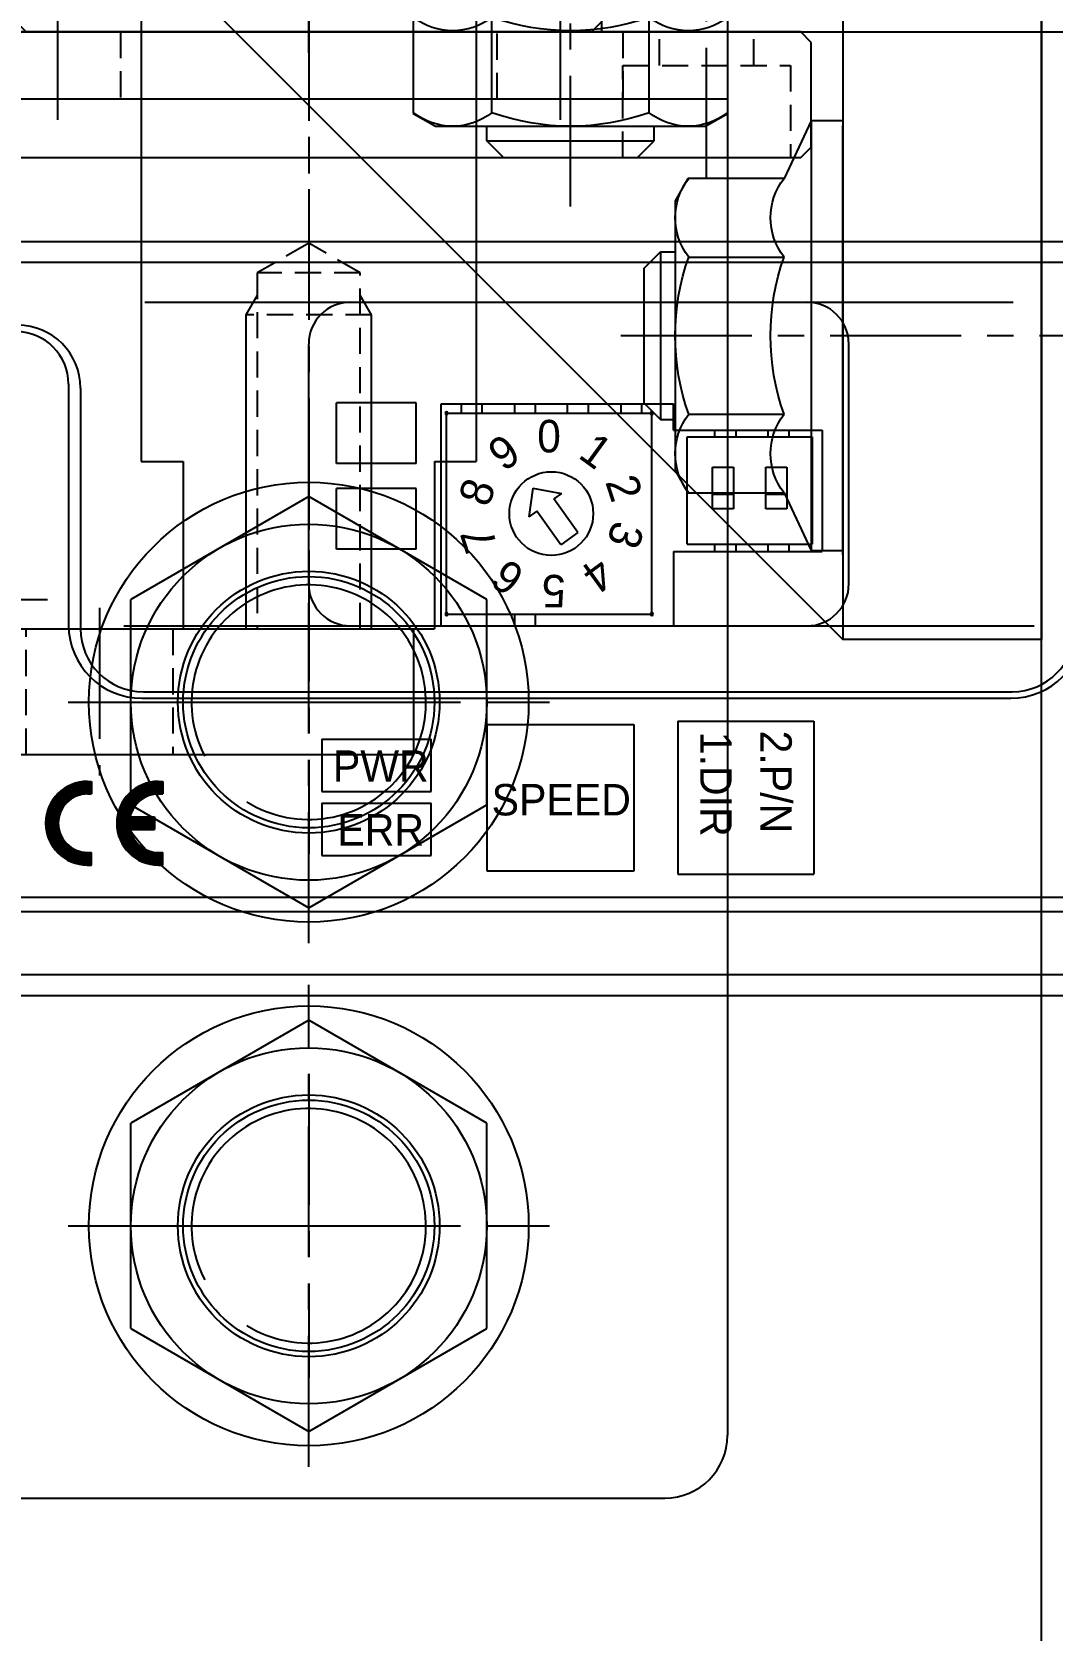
# Model space of a CAD drawing. Header units: inches. Extents: x 0 to 77285, y -118 to 40065.
# Drawn here: x 23801.3 to 23850, y 2454.5 to 2530.8 of the extents above; entities that cross this region are included whole.
import ezdxf
from ezdxf.enums import TextEntityAlignment as Align

# ---------------------------------------------------------------- set-up
doc = ezdxf.new("R2010")
doc.units = ezdxf.units.IN
doc.header["$LTSCALE"] = 5
doc.header["$MEASUREMENT"] = 0
doc.linetypes.add('CENTER', pattern=[2, 1.25, -0.25, 0.25, -0.25])
doc.linetypes.add('HIDDEN', pattern=[0.375, 0.25, -0.125])
for name, color, linetype in [('11', 1, 'CENTER'), ('22', 2, 'HIDDEN'), ('44', 4, 'Continuous'), ('55', 5, 'Continuous'), ('77', 40, 'HIDDEN'), ('99', 181, 'Continuous'), ('BOM-T', 4, 'Continuous'), ('T', 3, 'Continuous'), ('Y', 60, 'Continuous')]:
    doc.layers.add(name, color=color, linetype=linetype)
doc.styles.add('SCI', font='')
doc.styles.get("Standard").update_dxf_attribs({"font": 'arial.ttf'})
doc.styles.get('SCI').set_extended_font_data('Gulim')

# ---------------------------------------------------------------- blocks, each defined once
blk = doc.blocks.new('A$C362a6d6b')
for p, q in [((-15, 0), (15, 0)), ((-15, 0), (-15, -6)), ((15, 0), (15, -6)), ((-15, -6), (15, -6))]:
    blk.add_line(p, q)
at = {"layer": '11'}
blk.add_line((0, 1), (0, -7), dxfattribs=at)
at = {"layer": '22'}
for p, q in [((-3.5, -6), (-3.5, 0)), ((3.5, 0), (3.5, -6))]:
    blk.add_line(p, q, dxfattribs=at)
blk = doc.blocks.new('A$C21097e61')
for p, q in [((8, 0), (8, -122)), ((-8, 0), (-8, -122)), ((-8, -122), (-6, -122)), ((-6, -122), (-6, -130)), ((6, -122), (8, -122)), ((6, -122), (6, -130)), ((-6, -130), (6, -130))]:
    blk.add_line(p, q)
at = {"layer": '11'}
blk.add_line((0, 1), (0, -131), dxfattribs=at)
at = {"layer": '22'}
for p, q in [((0, -111.58), (-2.459, -113)), ((2.459, -113), (0, -111.58)), ((-2.459, -113), (-2.459, -130)), ((2.459, -113), (-2.459, -113)), ((2.459, -130), (2.459, -113)), ((3, -115), (-3, -115))]:
    blk.add_line(p, q, dxfattribs=at)
at = {"layer": 'T'}
for p, q in [((-2.459, -114.063), (-3, -115)), ((3, -115), (2.459, -114.063)), ((-3, -115), (-3, -130)), ((3, -130), (3, -115))]:
    blk.add_line(p, q, dxfattribs=at)
blk = doc.blocks.new('A$Ccf0fb916')
for p, q in [((-24, 5.5), (-23.5, 6)), ((-24, 0.5), (-24, 5.5)), ((-23.5, 6), (23.5, 6)), ((23.5, 6), (24, 5.5)), ((24, 5.5), (24, 0.5)), ((-23.5, 0), (-24, 0.5)), ((23.5, 0), (-23.5, 0)), ((-13.5, 0), (-14, -0.5)), ((14, -0.5), (13.5, 0)), ((24, 0.5), (23.5, 0)), ((-14, -30.5), (-14, -0.5)), ((14, -0.5), (14, -30.5)), ((13.5, -31), (-13.5, -31))]:
    blk.add_line(p, q)
for centre, start, end in [((-13.5, -30.5), 180, 270), ((13.5, -30.5), 270, 360)]:
    blk.add_arc(centre, 0.5, start, end)
at = {"layer": '11'}
for p, q in [((-19, 7), (-19, -1)), ((0, -32), (0, 7)), ((19, 7), (19, -1))]:
    blk.add_line(p, q, dxfattribs=at)
at = {"layer": '22'}
for p, q in [((-23, 6), (-23, 1.6)), ((-15, 1.6), (-15, 6)), ((15, 6), (15, 1.6)), ((23, 1.6), (23, 6)), ((-23, 1.6), (-15, 1.6)), ((-21.25, 1.6), (-21.25, 0)), ((-16.75, 1.6), (-16.75, 0)), ((15, 1.6), (23, 1.6)), ((16.75, 1.6), (16.75, 0)), ((21.25, 1.6), (21.25, 0))]:
    blk.add_line(p, q, dxfattribs=at)
at = {"layer": 'BOM-T', "color": 4}
blk.add_text('LMF16UU', height=1.5, rotation=270, dxfattribs=at).set_placement((8.525, -4.355), align=Align.MIDDLE_LEFT)
blk = doc.blocks.new('A$C8b1ceeae')
for p, q in [((13, -10), (97, -10)), ((-7, -46), (117, -46))]:
    blk.add_line(p, q)
blk = doc.blocks.new('A$C9c3b0687E')
for p, q in [((114.497, 28.5), (8.5, 28.5)), ((114.5, 28.5), (8.5, 28.5)), ((42.668, 26.6), (84.149, 26.6)), ((50.496, 13.145), (50.496, 24.6)), ((76.296, 13.145), (76.296, 24.6)), ((39.028, 22.69), (39.028, 11.19)), ((39.598, 22.5), (39.598, 11)), ((55.625, 21.8), (51.825, 21.8)), ((51.825, 18.9), (51.825, 21.8)), ((55.625, 18.9), (55.625, 21.8)), ((56.825, 11.145), (56.825, 21.745)), ((56.825, 21.745), (67.925, 21.745)), ((57.784, 21.745), (57.784, 21.304)), ((58.784, 21.304), (58.784, 21.745)), ((60.324, 21.745), (60.324, 21.304)), ((61.324, 21.304), (61.324, 21.745)), ((62.864, 21.304), (62.864, 21.745)), ((63.864, 21.304), (63.864, 21.745)), ((65.404, 21.745), (65.404, 21.304)), ((66.404, 21.304), (66.404, 21.745)), ((67.925, 20.496), (67.925, 21.745)), ((57.084, 11.704), (57.084, 21.304)), ((57.084, 21.304), (66.88, 21.304)), ((66.88, 11.704), (66.88, 21.304)), ((67.925, 20.496), (75.025, 20.496)), ((68.566, 20.163), (74.546, 20.163)), ((68.566, 15.052), (68.566, 20.163)), ((69.896, 20.163), (69.896, 20.496)), ((70.896, 20.496), (70.896, 20.163)), ((72.436, 20.163), (72.436, 20.496)), ((73.436, 20.496), (73.436, 20.163)), ((74.546, 20.163), (74.546, 15.052)), ((75.025, 20.496), (75.025, 14.696)), ((55.625, 18.9), (51.825, 18.9)), ((69.786, 18.727), (70.786, 18.727)), ((69.786, 16.727), (69.786, 18.727)), ((70.786, 18.727), (70.786, 16.727)), ((72.326, 18.727), (73.326, 18.727)), ((72.326, 16.727), (72.326, 18.727)), ((73.326, 18.727), (73.326, 16.727)), ((55.625, 17.7), (51.825, 17.7)), ((51.825, 14.8), (51.825, 17.7)), ((55.625, 14.8), (55.625, 17.7)), ((61.206, 17.721), (61.012, 16.348)), ((61.206, 17.721), (62.57, 17.471)), ((62.57, 17.471), (62.197, 17.202)), ((63.35, 15.602), (62.197, 17.202)), ((69.786, 17.427), (70.786, 17.427)), ((72.326, 17.427), (73.326, 17.427)), ((61.386, 16.617), (61.012, 16.348)), ((62.539, 15.018), (61.386, 16.617)), ((70.786, 16.727), (69.786, 16.727)), ((73.326, 16.727), (72.326, 16.727)), ((63.35, 15.602), (62.539, 15.018)), ((55.625, 14.8), (51.825, 14.8)), ((67.925, 14.696), (75.025, 14.696)), ((67.925, 14.696), (67.925, 11.145)), ((68.566, 15.052), (74.546, 15.052)), ((69.896, 14.696), (69.896, 15.052)), ((70.896, 15.052), (70.896, 14.696)), ((72.436, 14.696), (72.436, 15.052)), ((73.436, 15.052), (73.436, 14.696)), ((38.028, 12.389), (14.928, 12.389)), ((57.084, 11.704), (66.88, 11.704)), ((60.324, 11.704), (60.324, 11.145)), ((61.324, 11.145), (61.324, 11.704)), ((41.668, 11.145), (85.149, 11.145)), ((56.825, 11.145), (67.925, 11.145)), ((42.528, 7.69), (84.03, 7.69)), ((42.598, 8), (84.099, 8)), ((68.124, 6.594), (68.124, -0.709)), ((68.124, 6.594), (74.624, 6.594)), ((74.624, 6.594), (74.624, -0.709)), ((51.126, 5.74), (51.126, 3.241)), ((51.126, 5.74), (56.343, 5.74)), ((56.343, 3.241), (56.343, 5.74)), ((37.931, 1.729), (39.921, 3.719)), ((37.932, 1.761), (39.889, 3.719)), ((37.933, 1.794), (39.856, 3.718)), ((37.934, 1.827), (39.823, 3.716)), ((37.936, 1.861), (39.789, 3.714)), ((37.939, 1.896), (39.755, 3.712)), ((37.942, 1.931), (39.72, 3.708)), ((37.946, 1.967), (39.684, 3.704)), ((37.951, 2.004), (39.647, 3.699)), ((37.957, 2.041), (39.609, 3.693)), ((37.964, 2.08), (39.571, 3.687)), ((37.971, 2.119), (39.532, 3.679)), ((37.98, 2.159), (39.491, 3.671)), ((37.99, 2.201), (39.45, 3.661)), ((38.001, 2.244), (39.407, 3.65)), ((38.014, 2.288), (39.362, 3.637)), ((38.028, 2.334), (39.316, 3.623)), ((38.044, 2.382), (39.268, 3.607)), ((38.062, 2.432), (39.218, 3.588)), ((38.083, 2.485), (39.165, 3.567)), ((38.107, 2.541), (39.109, 3.543)), ((38.136, 2.601), (39.049, 3.515)), ((38.169, 2.666), (38.984, 3.481)), ((38.21, 2.739), (38.911, 3.44)), ((38.264, 2.825), (38.826, 3.387)), ((38.342, 2.935), (38.715, 3.308)), ((39.001, 2.767), (39.953, 3.719)), ((39.144, 2.878), (39.985, 3.719)), ((39.229, 2.932), (40.017, 3.719)), ((39.299, 2.969), (40.049, 3.719)), ((39.359, 2.998), (40.08, 3.719)), ((39.414, 3.021), (40.112, 3.719)), ((39.465, 3.04), (40.129, 3.705)), ((39.513, 3.056), (40.129, 3.673)), ((39.558, 3.069), (40.129, 3.641)), ((39.601, 3.081), (40.129, 3.609)), ((39.642, 3.09), (40.129, 3.578)), ((39.681, 3.098), (40.129, 3.546)), ((39.719, 3.104), (40.129, 3.514)), ((39.756, 3.109), (40.129, 3.482)), ((39.792, 3.113), (40.129, 3.45)), ((39.827, 3.116), (40.129, 3.419)), ((39.861, 3.118), (40.129, 3.387)), ((39.894, 3.119), (40.129, 3.355)), ((39.926, 3.12), (40.129, 3.323)), ((39.93, 3.719), (40.129, 3.719)), ((39.93, 3.12), (40.129, 3.12)), ((39.958, 3.12), (40.129, 3.291)), ((39.989, 3.12), (40.129, 3.26)), ((40.021, 3.12), (40.129, 3.228)), ((40.053, 3.12), (40.129, 3.196)), ((40.085, 3.12), (40.129, 3.164)), ((40.117, 3.12), (40.129, 3.132)), ((40.129, 3.719), (40.129, 3.12)), ((41.328, 1.724), (43.323, 3.719)), ((41.329, 1.757), (43.291, 3.719)), ((41.329, 1.789), (43.258, 3.718)), ((41.331, 1.822), (43.225, 3.717)), ((41.333, 1.856), (43.191, 3.715)), ((41.336, 1.891), (43.157, 3.712)), ((41.339, 1.926), (43.122, 3.709)), ((41.343, 1.962), (43.086, 3.705)), ((41.348, 1.998), (43.049, 3.7)), ((41.353, 2.036), (43.012, 3.694)), ((41.36, 2.074), (42.974, 3.688)), ((41.367, 2.113), (42.935, 3.68)), ((41.376, 2.153), (42.894, 3.672)), ((41.385, 2.195), (42.853, 3.662)), ((41.396, 2.237), (42.81, 3.651)), ((41.409, 2.282), (42.766, 3.639)), ((41.423, 2.327), (42.72, 3.625)), ((41.438, 2.375), (42.673, 3.609)), ((41.456, 2.425), (42.623, 3.591)), ((41.477, 2.477), (42.57, 3.571)), ((41.501, 2.533), (42.515, 3.547)), ((41.528, 2.592), (42.456, 3.52)), ((41.561, 2.656), (42.391, 3.487)), ((41.601, 2.728), (42.32, 3.447)), ((41.652, 2.811), (42.237, 3.396)), ((41.725, 2.916), (42.132, 3.323)), ((42.432, 2.796), (43.355, 3.719)), ((42.555, 2.888), (43.387, 3.719)), ((42.637, 2.938), (43.418, 3.719)), ((42.705, 2.974), (43.45, 3.719)), ((42.765, 3.002), (43.482, 3.719)), ((42.819, 3.024), (43.514, 3.719)), ((42.869, 3.043), (43.526, 3.7)), ((42.916, 3.058), (43.526, 3.668)), ((42.961, 3.071), (43.526, 3.636)), ((43.004, 3.082), (43.526, 3.605)), ((43.045, 3.091), (43.526, 3.573)), ((43.084, 3.099), (43.526, 3.541)), ((43.122, 3.105), (43.526, 3.509)), ((43.159, 3.11), (43.526, 3.477)), ((43.194, 3.113), (43.526, 3.446)), ((43.229, 3.116), (43.526, 3.414)), ((43.263, 3.118), (43.526, 3.382)), ((43.296, 3.119), (43.526, 3.35)), ((43.327, 3.719), (43.526, 3.719)), ((43.327, 3.12), (43.526, 3.12)), ((43.328, 3.12), (43.526, 3.319)), ((43.359, 3.12), (43.526, 3.287)), ((43.391, 3.12), (43.526, 3.255)), ((43.423, 3.12), (43.526, 3.223)), ((43.455, 3.12), (43.526, 3.191)), ((43.487, 3.12), (43.526, 3.16)), ((43.518, 3.12), (43.526, 3.128)), ((43.526, 3.719), (43.526, 3.12)), ((51.126, 3.241), (56.343, 3.241)), ((37.931, 1.698), (38.883, 2.649)), ((37.932, 1.666), (38.772, 2.506)), ((37.933, 1.636), (38.719, 2.421)), ((37.935, 1.605), (38.681, 2.352)), ((37.937, 1.576), (38.652, 2.291)), ((41.329, 1.693), (42.251, 2.616)), ((41.329, 1.662), (42.16, 2.492)), ((41.33, 1.631), (42.109, 2.41)), ((41.332, 1.601), (42.073, 2.342)), ((51.126, 2.68), (56.343, 2.68)), ((51.126, 2.68), (51.126, 0.181)), ((56.343, 0.181), (56.343, 2.68)), ((37.939, 1.546), (38.629, 2.236)), ((37.942, 1.517), (38.61, 2.186)), ((37.945, 1.488), (38.594, 2.138)), ((37.948, 1.46), (38.581, 2.093)), ((37.952, 1.432), (38.57, 2.05)), ((37.956, 1.405), (38.561, 2.009)), ((37.961, 1.377), (38.553, 1.969)), ((37.966, 1.351), (38.547, 1.931)), ((37.971, 1.324), (38.542, 1.894)), ((37.977, 1.298), (38.538, 1.859)), ((37.982, 1.272), (38.535, 1.824)), ((37.989, 1.246), (38.532, 1.79)), ((37.995, 1.221), (38.531, 1.757)), ((38.002, 1.195), (38.531, 1.725)), ((38.009, 1.171), (38.531, 1.693)), ((38.016, 1.146), (38.532, 1.662)), ((38.023, 1.122), (38.534, 1.632)), ((38.031, 1.098), (38.536, 1.602)), ((38.039, 1.074), (38.539, 1.573)), ((38.047, 1.05), (38.542, 1.545)), ((41.334, 1.571), (42.046, 2.283)), ((41.336, 1.542), (42.023, 2.229)), ((41.339, 1.513), (42.005, 2.178)), ((41.342, 1.484), (41.989, 2.131)), ((41.346, 1.456), (41.976, 2.086)), ((41.35, 1.428), (41.966, 2.044)), ((41.354, 1.401), (41.974, 2.021)), ((41.359, 1.373), (42.006, 2.021)), ((41.364, 1.347), (42.038, 2.021)), ((41.369, 1.32), (42.07, 2.021)), ((41.375, 1.294), (42.101, 2.021)), ((41.38, 1.268), (42.133, 2.021)), ((41.387, 1.242), (42.165, 2.021)), ((41.393, 1.217), (42.197, 2.021)), ((41.4, 1.192), (42.229, 2.021)), ((41.407, 1.167), (42.26, 2.021)), ((41.414, 1.142), (42.292, 2.021)), ((41.421, 1.118), (42.324, 2.021)), ((41.429, 1.094), (42.356, 2.021)), ((41.437, 1.07), (42.388, 2.021)), ((41.445, 1.047), (42.419, 2.021)), ((41.454, 1.024), (42.451, 2.021)), ((41.463, 1.001), (42.483, 2.021)), ((41.472, 0.978), (42.515, 2.021)), ((41.481, 0.955), (42.547, 2.021)), ((41.96, 2.021), (43.127, 2.021)), ((41.979, 1.421), (42.578, 2.021)), ((42.011, 1.421), (42.61, 2.021)), ((42.042, 1.421), (42.642, 2.021)), ((42.074, 1.421), (42.674, 2.021)), ((42.106, 1.421), (42.705, 2.021)), ((42.138, 1.421), (42.737, 2.021)), ((42.17, 1.421), (42.769, 2.021)), ((42.201, 1.421), (42.801, 2.021)), ((42.233, 1.421), (42.833, 2.021)), ((42.265, 1.421), (42.864, 2.021)), ((42.297, 1.421), (42.896, 2.021)), ((42.329, 1.421), (42.928, 2.021)), ((42.36, 1.421), (42.96, 2.021)), ((42.392, 1.421), (42.992, 2.021)), ((42.424, 1.421), (43.023, 2.021)), ((42.456, 1.421), (43.055, 2.021)), ((42.488, 1.421), (43.087, 2.021)), ((42.519, 1.421), (43.119, 2.021)), ((42.551, 1.421), (43.127, 1.997)), ((42.583, 1.421), (43.127, 1.965)), ((42.615, 1.421), (43.127, 1.933)), ((42.646, 1.421), (43.127, 1.902)), ((42.678, 1.421), (43.127, 1.87)), ((42.71, 1.421), (43.127, 1.838)), ((42.742, 1.421), (43.127, 1.806)), ((42.774, 1.421), (43.127, 1.774)), ((42.805, 1.421), (43.127, 1.743)), ((42.837, 1.421), (43.127, 1.711)), ((42.869, 1.421), (43.127, 1.679)), ((42.901, 1.421), (43.127, 1.647)), ((42.933, 1.421), (43.127, 1.615)), ((42.964, 1.421), (43.127, 1.584)), ((42.996, 1.421), (43.127, 1.552)), ((43.127, 2.021), (43.127, 1.421)), ((38.056, 1.027), (38.546, 1.517)), ((38.064, 1.004), (38.55, 1.49)), ((38.073, 0.981), (38.555, 1.463)), ((38.083, 0.958), (38.56, 1.436)), ((38.092, 0.936), (38.566, 1.41)), ((38.102, 0.914), (38.572, 1.384)), ((38.111, 0.892), (38.578, 1.359)), ((38.121, 0.87), (38.585, 1.334)), ((38.132, 0.849), (38.593, 1.31)), ((38.142, 0.827), (38.6, 1.285)), ((38.153, 0.806), (38.608, 1.262)), ((38.164, 0.785), (38.617, 1.238)), ((38.175, 0.765), (38.625, 1.215)), ((38.186, 0.744), (38.634, 1.192)), ((38.198, 0.724), (38.644, 1.17)), ((38.209, 0.704), (38.654, 1.148)), ((38.221, 0.684), (38.664, 1.126)), ((38.234, 0.664), (38.674, 1.105)), ((38.246, 0.645), (38.684, 1.084)), ((38.258, 0.626), (38.695, 1.063)), ((38.271, 0.606), (38.707, 1.042)), ((38.284, 0.588), (38.718, 1.022)), ((38.297, 0.569), (38.73, 1.002)), ((38.31, 0.55), (38.742, 0.982)), ((38.324, 0.532), (38.754, 0.963)), ((38.337, 0.514), (38.767, 0.943)), ((38.351, 0.496), (38.78, 0.924)), ((38.365, 0.478), (38.793, 0.906)), ((38.379, 0.46), (38.806, 0.887)), ((38.394, 0.443), (38.82, 0.869)), ((38.408, 0.426), (38.834, 0.851)), ((38.423, 0.409), (38.848, 0.834)), ((38.438, 0.392), (38.863, 0.817)), ((38.453, 0.375), (38.877, 0.799)), ((38.468, 0.358), (38.892, 0.783)), ((38.483, 0.342), (38.907, 0.766)), ((41.49, 0.933), (41.964, 1.406)), ((41.5, 0.911), (41.97, 1.38)), ((41.51, 0.889), (41.976, 1.355)), ((41.52, 0.867), (41.983, 1.33)), ((41.53, 0.846), (41.991, 1.306)), ((41.541, 0.824), (41.998, 1.282)), ((41.552, 0.803), (42.007, 1.258)), ((41.562, 0.782), (42.015, 1.235)), ((41.574, 0.762), (42.024, 1.212)), ((41.585, 0.741), (42.033, 1.189)), ((41.597, 0.721), (42.042, 1.167)), ((41.608, 0.701), (42.052, 1.145)), ((41.62, 0.681), (42.062, 1.123)), ((41.632, 0.661), (42.072, 1.102)), ((41.645, 0.642), (42.083, 1.08)), ((41.657, 0.623), (42.094, 1.06)), ((41.67, 0.604), (42.105, 1.039)), ((41.683, 0.585), (42.117, 1.019)), ((41.696, 0.566), (42.129, 0.999)), ((41.709, 0.548), (42.141, 0.979)), ((41.723, 0.529), (42.153, 0.96)), ((41.736, 0.511), (42.166, 0.941)), ((41.75, 0.493), (42.179, 0.922)), ((41.764, 0.475), (42.192, 0.903)), ((41.778, 0.458), (42.205, 0.885)), ((41.793, 0.44), (42.219, 0.867)), ((41.807, 0.423), (42.233, 0.849)), ((41.822, 0.406), (42.247, 0.831)), ((41.837, 0.389), (42.262, 0.814)), ((41.852, 0.372), (42.276, 0.797)), ((41.867, 0.356), (42.291, 0.78)), ((41.883, 0.34), (42.307, 0.764)), ((41.96, 1.421), (43.127, 1.421)), ((43.028, 1.421), (43.127, 1.52)), ((43.06, 1.421), (43.127, 1.488)), ((43.092, 1.421), (43.127, 1.456)), ((43.123, 1.421), (43.127, 1.425)), ((38.499, 0.326), (38.923, 0.75)), ((38.515, 0.31), (38.939, 0.734)), ((38.531, 0.294), (38.955, 0.718)), ((38.547, 0.278), (38.971, 0.702)), ((38.563, 0.263), (38.987, 0.687)), ((38.58, 0.248), (39.004, 0.672)), ((38.596, 0.232), (39.021, 0.657)), ((38.613, 0.218), (39.038, 0.643)), ((38.63, 0.203), (39.056, 0.629)), ((38.648, 0.188), (39.074, 0.615)), ((38.665, 0.174), (39.092, 0.601)), ((38.683, 0.16), (39.11, 0.587)), ((38.7, 0.146), (39.129, 0.574)), ((38.718, 0.132), (39.148, 0.561)), ((38.736, 0.118), (39.167, 0.549)), ((38.755, 0.105), (39.186, 0.536)), ((38.773, 0.091), (39.206, 0.524)), ((38.792, 0.078), (39.226, 0.512)), ((38.811, 0.065), (39.246, 0.501)), ((38.83, 0.053), (39.267, 0.489)), ((38.849, 0.04), (39.287, 0.478)), ((38.869, 0.028), (39.308, 0.468)), ((38.888, 0.016), (39.33, 0.457)), ((38.908, 0.004), (39.352, 0.447)), ((38.928, -0.008), (39.374, 0.437)), ((38.948, -0.02), (39.396, 0.428)), ((38.969, -0.031), (39.419, 0.419)), ((38.989, -0.042), (39.442, 0.41)), ((39.01, -0.053), (39.465, 0.402)), ((39.031, -0.064), (39.489, 0.394)), ((39.052, -0.074), (39.513, 0.386)), ((39.074, -0.085), (39.537, 0.378)), ((39.096, -0.095), (39.562, 0.371)), ((39.118, -0.105), (39.587, 0.365)), ((39.14, -0.114), (39.613, 0.359)), ((39.162, -0.124), (39.639, 0.353)), ((39.185, -0.133), (39.665, 0.347)), ((39.207, -0.142), (39.692, 0.343)), ((39.23, -0.151), (39.719, 0.338)), ((39.254, -0.159), (39.747, 0.334)), ((39.277, -0.168), (39.776, 0.331)), ((39.301, -0.176), (39.804, 0.328)), ((39.325, -0.184), (39.834, 0.326)), ((39.349, -0.191), (39.864, 0.324)), ((39.374, -0.198), (39.895, 0.323)), ((39.398, -0.205), (39.926, 0.322)), ((39.424, -0.212), (39.958, 0.322)), ((39.449, -0.219), (39.99, 0.322)), ((39.474, -0.225), (40.021, 0.322)), ((39.5, -0.231), (40.053, 0.322)), ((39.527, -0.236), (40.085, 0.322)), ((39.553, -0.241), (40.117, 0.322)), ((39.58, -0.246), (40.129, 0.303)), ((39.607, -0.251), (40.129, 0.271)), ((39.635, -0.255), (40.129, 0.239)), ((39.662, -0.259), (40.129, 0.208)), ((39.691, -0.263), (40.129, 0.176)), ((39.719, -0.266), (40.129, 0.144)), ((39.748, -0.269), (40.129, 0.112)), ((39.777, -0.271), (40.129, 0.08)), ((39.807, -0.273), (40.129, 0.049)), ((39.837, -0.275), (40.129, 0.017)), ((39.917, 0.322), (40.117, 0.322)), ((40.117, -0.277), (40.117, 0.322)), ((41.898, 0.323), (42.322, 0.747)), ((41.914, 0.307), (42.338, 0.731)), ((41.93, 0.292), (42.354, 0.716)), ((41.946, 0.276), (42.37, 0.7)), ((41.963, 0.261), (42.387, 0.685)), ((41.979, 0.245), (42.404, 0.67)), ((41.996, 0.23), (42.421, 0.655)), ((42.013, 0.215), (42.438, 0.641)), ((42.03, 0.201), (42.456, 0.626)), ((42.047, 0.186), (42.474, 0.612)), ((42.065, 0.172), (42.492, 0.599)), ((42.082, 0.158), (42.51, 0.585)), ((42.1, 0.144), (42.529, 0.572)), ((42.118, 0.13), (42.547, 0.559)), ((42.136, 0.116), (42.567, 0.547)), ((42.154, 0.103), (42.586, 0.534)), ((42.173, 0.089), (42.606, 0.522)), ((42.192, 0.076), (42.626, 0.51)), ((42.211, 0.063), (42.646, 0.499)), ((42.23, 0.051), (42.667, 0.488)), ((42.249, 0.038), (42.688, 0.477)), ((42.268, 0.026), (42.709, 0.466)), ((42.288, 0.014), (42.73, 0.456)), ((42.308, 0.002), (42.752, 0.446)), ((42.328, -0.01), (42.774, 0.436)), ((42.348, -0.021), (42.796, 0.427)), ((42.369, -0.033), (42.819, 0.418)), ((42.389, -0.044), (42.842, 0.409)), ((42.41, -0.055), (42.865, 0.4)), ((42.431, -0.066), (42.889, 0.392)), ((42.453, -0.076), (42.913, 0.385)), ((42.474, -0.086), (42.938, 0.377)), ((42.496, -0.096), (42.963, 0.37)), ((42.518, -0.106), (42.988, 0.364)), ((42.54, -0.116), (43.014, 0.358)), ((42.562, -0.125), (43.04, 0.352)), ((42.585, -0.135), (43.066, 0.347)), ((42.608, -0.143), (43.093, 0.342)), ((42.631, -0.152), (43.121, 0.337)), ((42.654, -0.161), (43.148, 0.334)), ((42.678, -0.169), (43.177, 0.33)), ((42.701, -0.177), (43.206, 0.327)), ((42.725, -0.185), (43.235, 0.325)), ((42.75, -0.192), (43.266, 0.324)), ((42.774, -0.199), (43.296, 0.323)), ((42.799, -0.206), (43.328, 0.322)), ((42.824, -0.213), (43.36, 0.322)), ((42.85, -0.219), (43.391, 0.322)), ((42.875, -0.226), (43.423, 0.322)), ((42.901, -0.231), (43.455, 0.322)), ((42.928, -0.237), (43.487, 0.322)), ((42.954, -0.242), (43.519, 0.322)), ((42.981, -0.247), (43.526, 0.298)), ((43.008, -0.252), (43.526, 0.266)), ((43.036, -0.256), (43.526, 0.235)), ((43.064, -0.26), (43.526, 0.203)), ((43.092, -0.263), (43.526, 0.171)), ((43.12, -0.267), (43.526, 0.139)), ((43.149, -0.269), (43.526, 0.108)), ((43.179, -0.272), (43.526, 0.076)), ((43.209, -0.274), (43.526, 0.044)), ((43.239, -0.275), (43.526, 0.012)), ((43.323, 0.322), (43.523, 0.322)), ((43.523, -0.277), (43.523, 0.322)), ((51.126, 0.181), (56.343, 0.181)), ((39.868, -0.276), (40.129, -0.015)), ((39.899, -0.277), (40.129, -0.047)), ((39.917, -0.277), (40.117, -0.277)), ((39.931, -0.277), (40.129, -0.079)), ((39.962, -0.277), (40.129, -0.11)), ((39.994, -0.277), (40.129, -0.142)), ((40.026, -0.277), (40.129, -0.174)), ((40.058, -0.277), (40.129, -0.206)), ((40.09, -0.277), (40.129, -0.237)), ((40.121, -0.277), (40.129, -0.269)), ((43.27, -0.276), (43.526, -0.02)), ((43.301, -0.277), (43.526, -0.051)), ((43.323, -0.277), (43.523, -0.277)), ((43.332, -0.277), (43.526, -0.083)), ((43.364, -0.277), (43.526, -0.115)), ((43.396, -0.277), (43.526, -0.147)), ((43.428, -0.277), (43.526, -0.179)), ((43.46, -0.277), (43.526, -0.21)), ((43.491, -0.277), (43.526, -0.242)), ((43.523, -0.277), (43.526, -0.274)), ((68.124, -0.709), (74.624, -0.709)), ((16.428, -1.81), (105.928, -1.81)), ((16.497, -2.5), (105.997, -2.5)), ((6.497, -5.5), (114.497, -5.5)), ((6.5, -5.5), (114.5, -5.5))]:
    blk.add_line(p, q)
at = {"ltscale": 5}
for p, q in [((59.024, -0.562), (59.024, 6.438)), ((59.024, 6.438), (66.024, 6.438)), ((59.024, -0.562), (59.024, 6.438)), ((66.024, 6.438), (66.024, -0.562)), ((66.024, -0.562), (59.024, -0.562))]:
    blk.add_line(p, q, dxfattribs=at)
blk.add_circle((62.084, 16.504), 2)
for centre, radius, start, end in [((52.496, 24.6), 2, 90, 180), ((74.296, 24.6), 2, 0, 90), ((36.528, 22.69), 2.5, 0, 90), ((36.598, 22.5), 3, 0, 90), ((57.084, 21.304), 0.0635, 0, 180), ((57.084, 21.304), 0.0635, 0, 180), ((66.88, 21.304), 0.0635, 0, 180), ((57.084, 21.304), 0.0635, 180, 0), ((57.084, 21.304), 0.0635, 180, 0), ((66.88, 21.304), 0.0635, 180, 0), ((52.496, 13.145), 2, 180, 270), ((74.296, 13.145), 2, 270, 0), ((57.084, 11.704), 0.0635, 0, 180), ((57.084, 11.704), 0.0635, 0, 180), ((57.084, 11.704), 0.0635, 180, 0), ((57.084, 11.704), 0.0635, 180, 0), ((66.88, 11.704), 0.0635, 0, 180), ((66.88, 11.704), 0.0635, 180, 0), ((42.528, 11.19), 3.5, 180, 270), ((42.598, 11), 3, 180, 270), ((84.03, 11.19), 3.5, 270, 0), ((84.099, 11), 3, 270, 0), ((39.93, 1.721), 1.998, 90, 270), ((39.93, 1.721), 1.399, 90, 270), ((43.327, 1.721), 1.998, 90, 270), ((43.327, 1.721), 1.399, 90, 167.62637), ((43.327, 1.721), 1.399, 192.37363, 270)]:
    blk.add_arc(centre, radius, start, end)
at = {"style": 'SCI'}
for s, height, p in [('0', 1.552, (61.41, 19.427)), ('PWR', 1.5, (51.653, 3.7)), ('SPEED', 1.5, (59.233, 2.094)), ('ERR', 1.5, (51.863, 0.658))]:
    blk.add_text(s, height=height, dxfattribs=at).set_placement(p)
for s, height, rotation, p in [('9', 1.552, 36, (59.817, 18.471)), ('1', 1.552, 324, (63.309, 19.211)), ('2', 1.552, 288, (64.649, 18.026)), ('8', 1.552, 72, (59.095, 16.764)), ('3', 1.552, 252, (65.073, 16.244)), ('7', 1.552, 108, (59.524, 14.955)), ('6', 1.552, 144, (60.909, 13.745)), ('4', 1.552, 216, (64.315, 14.525)), ('5', 1.552, 180, (62.766, 13.578)), ('1.DIR', 1.5, 270, (69.199, 6.093)), ('2.P/N', 1.5, 270, (72.066, 6.149))]:
    blk.add_text(s, height=height, rotation=rotation, dxfattribs=at).set_placement(p)
blk = doc.blocks.new('A$C4762031a')
for p, q in [((-20, 0), (20, 0)), ((-20, 0), (-20, -67)), ((20, 0), (20, -67)), ((-20, -3.2), (20, -3.2)), ((-17, -70), (17, -70))]:
    blk.add_line(p, q)
for centre in [(0, -32), (0, -57)]:
    blk.add_circle(centre, 6.25)
for centre, start, end in [((-17, -67), 180, 270), ((17, -67), 270, 0)]:
    blk.add_arc(centre, 3, start, end)
at = {"layer": '11'}
for p, q in [((-12, 1), (-12, -4.2)), ((12, 1), (12, -4.2)), ((0, -24.75), (0, -39.25)), ((-7.25, -32), (7.25, -32)), ((0, -49.75), (0, -64.25)), ((-7.25, -57), (7.25, -57))]:
    blk.add_line(p, q, dxfattribs=at)
at = {"layer": '22'}
for p, q in [((-15, -3.2), (-15, 0)), ((-9, 0), (-9, -3.2)), ((9, -3.2), (9, 0)), ((15, 0), (15, -3.2))]:
    blk.add_line(p, q, dxfattribs=at)
blk = doc.blocks.new('A$C037ba475')
for p, q in [((0, 9.815), (-8.5, 4.907)), ((8.5, 4.907), (0, 9.815)), ((-8.5, -4.907), (-8.5, 4.907)), ((8.5, -4.907), (8.5, 4.907)), ((-8.5, -4.907), (0, -9.815)), ((0, -9.815), (8.5, -4.907))]:
    blk.add_line(p, q)
for radius in [10.5, 8.5, 6]:
    blk.add_circle((0, 0), radius)
at = {"layer": '11'}
for p, q in [((0, -11.5), (0, 11.5)), ((-11.5, 0), (11.5, 0))]:
    blk.add_line(p, q, dxfattribs=at)
at = {"layer": 'T'}
blk.add_arc((0, 0), 5.6, 238.08809, 207.40756, dxfattribs=at)
blk = doc.blocks.new('A$C8a6ad95f')
blk.add_line((-155, 0, 0), (155, 0, 0))
at = {"layer": '11'}
blk.add_line((77.5, -1, 0), (77.5, 16, 0), dxfattribs=at)
at = {"layer": '77'}
blk.add_line((91.5, 0, 0), (91.5, 15, 0), dxfattribs=at)
blk = doc.blocks.new('A$C9345a28b')
for name, p in [('A$C8a6ad95f', (125, -58, 0)), ('A$C4762031a', (202.5, -58, 0))]:
    blk.add_blockref(name, p)
at = {"layer": '44', "xscale": -1, "rotation": 180}
blk.add_blockref('A$Ccf0fb916', (202.5, -58, 0), dxfattribs=at)
at = {"layer": '55'}
for p in [(202.5, -90, 0), (202.5, -115, 0)]:
    blk.add_blockref('A$C037ba475', p, dxfattribs=at)
at = {"layer": '99'}
blk.add_blockref('A$C9c3b0687E', (152, -97.5, 0), dxfattribs=at)
at = {"layer": 'Y'}
blk.add_blockref('A$C8b1ceeae', (157.5, -58, 0), dxfattribs=at)
blk = doc.blocks.new('A$C368a4807')
for name, p in [('A$C21097e61', (202.5, 43.5, 0)), ('A$C9345a28b', (0, 0)), ('A$C362a6d6b', (192.5, -86.5, 0))]:
    blk.add_blockref(name, p)
blk = doc.blocks.new('af!@$!2^^&&@$aD읾ㅇㄹA$C5BB358B1')
for p, q in [((1.737, 42), (43.737, 42)), ((1.737, 42), (1.737, 0)), ((43.737, 42), (43.737, 32.5)), ((12.237, 32.5), (11.237, 31.5)), ((43.737, 32.5), (11.237, 0)), ((12.237, 32.5), (43.737, 32.5)), ((13.987, 32.5), (34.487, 32.5)), ((13.987, 31), (13.987, 32.5)), ((34.487, 32.5), (34.487, 31)), ((11.237, 31.5), (11.237, 0)), ((34.487, 31), (13.987, 31)), ((16.73, 29.7), (13.987, 31)), ((34.487, 31), (31.745, 29.7)), ((16.73, 25.112), (16.73, 29.7)), ((20.483, 25.144), (20.483, 29.7)), ((27.991, 25.144), (27.991, 29.7)), ((31.745, 29.7), (31.745, 25.112)), ((11.237, 24.75), (12.737, 24.75)), ((11.237, 4.042), (11.237, 24.542)), ((12.737, 24.75), (12.737, 4.25)), ((12.737, 24.75), (14.037, 22.007)), ((17.792, 24.5), (16.73, 25.112)), ((30.682, 24.5), (17.792, 24.5)), ((20.237, 23.8), (20.237, 24.5)), ((28.237, 23.8), (28.237, 24.5)), ((31.745, 25.112), (30.682, 24.5)), ((28.237, 23.8), (20.237, 23.8)), ((21.037, 23), (20.237, 23.8)), ((27.437, 23), (28.237, 23.8)), ((27.437, 23), (21.037, 23)), ((14.037, 22.007), (18.625, 22.007)), ((18.625, 22.007), (19.237, 20.945)), ((19.237, 20.945), (19.237, 8.055)), ((19.937, 18.5), (19.237, 18.5)), ((19.937, 18.5), (19.937, 10.5)), ((20.737, 17.7), (19.937, 18.5)), ((18.593, 18.254), (14.037, 18.254)), ((20.737, 17.7), (20.737, 11.3)), ((18.593, 10.746), (14.037, 10.746)), ((20.737, 11.3), (19.937, 10.5)), ((19.937, 10.5), (19.237, 10.5)), ((19.237, 8.055), (18.625, 6.992)), ((14.037, 6.992), (12.737, 4.25)), ((18.625, 6.992), (14.037, 6.992)), ((12.737, 4.25), (11.237, 4.25)), ((1.737, 0), (11.237, 0))]:
    blk.add_line(p, q)
for centre, radius, start, end in [((18.607, 32.113), 3.057, 232.12112, 307.87888), ((24.237, 40.317), 11.261, 250.52878, 289.47122), ((29.868, 32.113), 3.057, 232.12112, 307.87888), ((18.607, 27.557), 3.057, 232.12112, 307.87888), ((24.237, 35.761), 11.261, 250.52878, 289.47122), ((29.868, 27.557), 3.057, 232.12112, 307.87888), ((11.624, 20.131), 3.057, 322.12112, 37.87888), ((16.18, 20.131), 3.057, 322.12112, 37.87888), ((3.42, 14.5), 11.261, 340.52878, 19.47122), ((7.976, 14.5), 11.261, 340.52878, 19.47122), ((11.624, 8.869), 3.057, 322.12112, 37.87888), ((16.18, 8.869), 3.057, 322.12112, 37.87888)]:
    blk.add_arc(centre, radius, start, end)
at = {"layer": '11'}
for p, q in [((24.237, 20.659), (24.237, 44.035)), ((21.833, 14.5), (0, 14.5))]:
    blk.add_line(p, q, dxfattribs=at)
blk = doc.blocks.new('A$C9cdbb54b')
blk.add_line((237.5, -675, 0), (237.5, 0, 0))
at = {"layer": '44', "extrusion": (0, 0, -1), "zscale": -1}
blk.add_blockref('af!@$!2^^&&@$aD읾ㅇㄹA$C5BB358B1', (-239.237, -87, 0), dxfattribs=at)

msp = doc.modelspace()

# ---------------------------------------------------------------- block references
for name in ['A$C368a4807', 'A$C9cdbb54b']:
    msp.add_blockref(name, (23611.99380061, 2588.83538786))

doc.saveas('drawing.dxf')
